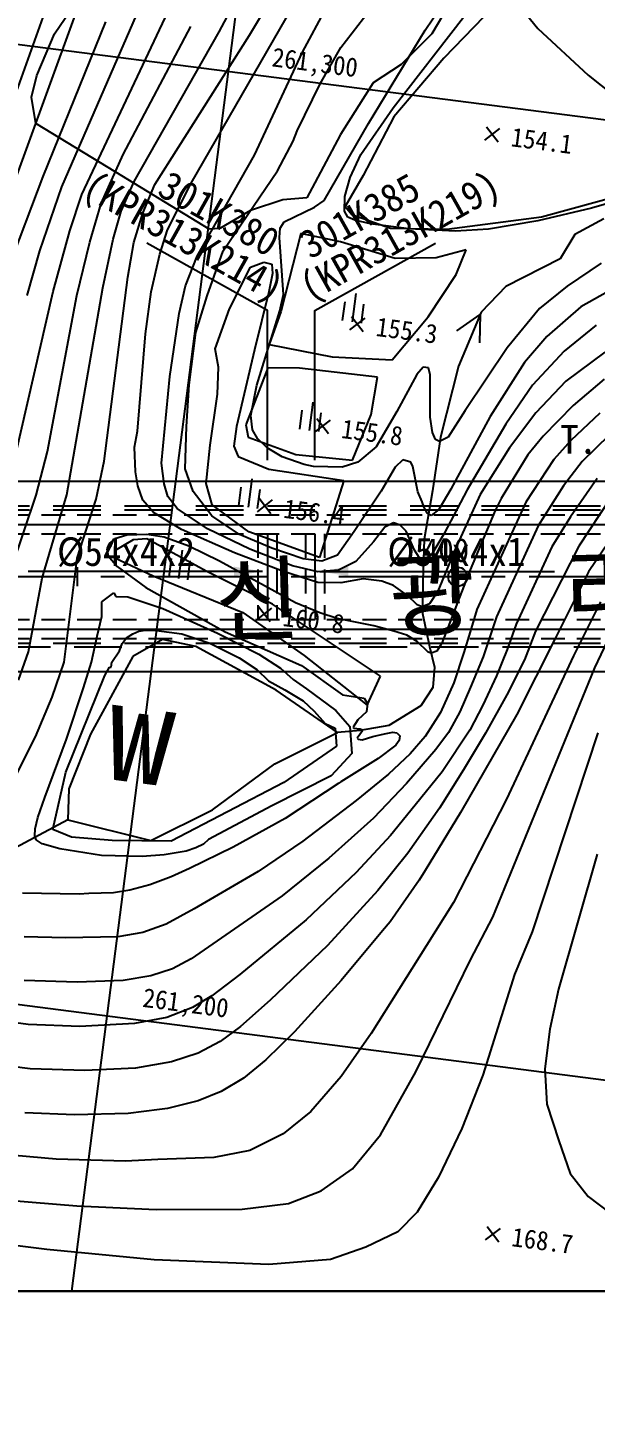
# Model space of a CAD drawing. Header units: millimetres. Extents: x 2406 to 3202, y 1103 to 1810.
# Drawn here: x 2544.9 to 2604.5, y 1387.7 to 1532.5 of the extents above; entities that cross this region are included whole.
import ezdxf
from ezdxf.enums import TextEntityAlignment as Align
from ezdxf.xclip import XClip

# ---------------------------------------------------------------- set-up
doc = ezdxf.new("R2010")
doc.units = ezdxf.units.MM
doc.header["$LTSCALE"] = 10
doc.header["$MEASUREMENT"] = 0
doc.header["$XCLIPFRAME"] = 2
for name, pattern in [('CENTER', [2, 1.25, -0.25, 0.25, -0.25]), ('DASHED', [0.75, 0.5, -0.25]), ('HIDDEN', [0.375, 0.25, -0.125])]:
    doc.linetypes.add(name, pattern=pattern)
doc.layers.add('TX-PAPR', color=2, linetype='Continuous', plot=False)
doc.layers.add('TZ-BASE', color=253, linetype='Continuous')
doc.layers.add('TZ-CABL', color=4, linetype='Continuous')
doc.styles.add('HANA', font='GulimChe.ttf')
doc.styles.get("Standard").update_dxf_attribs({"font": 'GulimChe.ttf'})
doc.linetypes.add('ZIGZAG', pattern='A,0.0001,-0.2,[131,ltypeshp.shx,S=0.2,R=0,X=-0.2,Y=0],-0.4,[131,ltypeshp.shx,S=0.2,R=180,X=0.2,Y=0],-0.2', length=0.8001)
doc.dimstyles.get("Standard").update_dxf_attribs({"dimtxt": 0.18, "dimasz": 0.18, "dimexe": 0.18, "dimexo": 0.0625, "dimgap": 0.09, "dimtad": 0, "dimtih": 1, "dimtoh": 1, "dimdec": 4, "dimzin": 0, "dimdsep": 46, "dimtxsty": 'Standard', "dimcen": 0.09, "dimadec": 0, "dimazin": 0, "dimtfac": 1, "dimtdec": 4, "dimtofl": 0, "dimtmove": 0, "dimatfit": 3, "dimfxl": 0, "dimtolj": 1, "dimtzin": 0, "dimarcsym": 0})

# ---------------------------------------------------------------- blocks, each defined once
blk = doc.blocks.new('JD-FHFJ6')
at = {"layer": 'TZ-BASE'}
for p, q in [((35.83, -258.81), (103.27, 266.02)), ((72, 41.32, 159), (87.98, 69.14, 159)), ((49.39, 30.42, 166), (62.2, 65.48, 166)), ((57.63, 57.02, 156.42), (64.12, 66.59, 156.42)), ((107.63, 63.87, 153.36), (98.54, 54.45, 153.36)), ((0, 62.83), (280, 26.85)), ((74.94, 57.21, 161), (78.33, 63.61, 161)), ((96.59, 57.4, 156), (100.4, 63.09, 156)), ((100.78, 62.9, 156.42), (97.28, 57.01, 156.42)), ((78.12, 56.86, 160), (81, 61.7, 160)), ((56.93, 60.22, 167), (47.57, 34.09, 167)), ((58.41, 40.93, 164), (66.96, 60.61, 164)), ((60.5, 40.14, 163), (70.15, 60.58, 163)), ((83.7, 55.09, 158), (86.18, 59.71, 158)), ((87.73, 55.58, 157), (91.29, 60.19, 157)), ((106.11, 60.4, 154), (108.43, 57.57, 154)), ((56.43, 42.03, 165), (63.01, 58.27, 165)), ((93.21, 49.25, 155), (100.61, 58.77, 155)), ((55.78, 52.62, 156.42), (57.63, 57.02, 156.42)), ((64.86, 44.33, 162), (71.97, 57.77, 162)), ((65.99, 41.51, 161), (74.94, 57.21, 161)), ((68.19, 41.17, 160), (78.12, 56.86, 160)), ((90.62, 47.6, 156), (96.59, 57.4, 156)), ((97.28, 57.01, 156.42), (94.05, 53.79, 156.42)), ((108.43, 57.57, 154), (113.72, 52.66, 154)), ((78.65, 44.27, 158), (83.7, 55.09, 158)), ((85.55, 51.77, 157), (87.73, 55.58, 157)), ((94.05, 53.79, 156.42), (91.13, 51.86, 156.42)), ((98.54, 54.45, 153.36), (93.28, 48.28, 153.36)), ((55.21, 50.36, 156.42), (55.78, 52.62, 156.42)), ((113.72, 52.66, 154), (119.98, 47.63, 154)), ((83.12, 46.83, 157), (85.55, 51.77, 157)), ((91.13, 51.86, 156.42), (87.69, 46.45, 156.42)), ((55.66, 47.6, 156.42), (55.21, 50.36, 156.42)), ((89.81, 44.32, 155), (93.21, 49.25, 155)), ((93.28, 48.28, 153.36), (90.07, 42.13, 153.36)), ((64.06, 42.48, 156.42), (55.66, 47.6, 156.42)), ((82.7, 45.72, 157), (83.12, 46.83, 157)), ((87.69, 46.45, 156.42), (84.98, 41.37, 156.42)), ((85.98, 39.51, 156), (90.62, 47.6, 156)), ((102.86, 45.84, 154.05), (104.44, 47.06, 154.05)), ((103.04, 47.24, 154.05), (104.26, 45.66, 154.05)), ((81.06, 42.61, 157), (82.7, 45.72, 157)), ((62.54, 39.19, 162), (64.86, 44.33, 162)), ((72.62, 33.67, 158), (78.65, 44.27, 158)), ((88.69, 41.91, 155), (89.81, 44.32, 155)), ((52.78, 32.31, 165), (56.43, 42.03, 165)), ((73.87, 36.49, 156.42), (64.06, 42.48, 156.42)), ((75.34, 34.21, 157), (81.06, 42.61, 157)), ((90.07, 42.13, 153.36), (88.17, 38.88, 153.36)), ((56.08, 34.21, 164), (58.41, 40.93, 164)), ((64.63, 38.4, 161), (65.99, 41.51, 161)), ((66.9, 38.17, 160), (68.19, 41.17, 160)), ((69.5, 36.42, 159), (72, 41.32, 159)), ((84.98, 41.37, 156.42), (84.15, 39.77, 156.42)), ((88.15, 39.94, 155), (88.69, 41.91, 155)), ((122.06, 41.01, 155), (114.05, 38.69, 155)), ((59.25, 36.31, 163), (60.5, 40.14, 163)), ((61.33, 35.14, 162), (62.54, 39.19, 162)), ((81.64, 39.58, 156.42), (78.22, 38.46, 156.42)), ((84.15, 39.77, 156.42), (81.64, 39.58, 156.42)), ((84.96, 38.79, 156), (85.98, 39.51, 156)), ((88.11, 38.39, 155), (88.15, 39.94, 155)), ((108.82, 37.78, 153.36), (117.64, 40.2, 153.36)), ((63.79, 35.43, 161), (64.63, 38.4, 161)), ((65.97, 35.1, 160), (66.9, 38.17, 160)), ((78.22, 38.46, 156.42), (74.99, 36.57, 156.42)), ((81.77, 37.26, 156), (84.96, 38.79, 156)), ((88.46, 37.77, 155), (88.11, 38.39, 155)), ((88.17, 38.88, 153.36), (88.89, 38.02, 153.36)), ((89.2, 37.43, 155), (88.46, 37.77, 155)), ((88.89, 38.02, 153.36), (92.95, 36.59, 153.36)), ((98.86, 36.5, 153.36), (108.82, 37.78, 153.36)), ((114.05, 38.69, 155), (108.43, 37.37, 155)), ((57.48, 29.96, 163), (59.25, 36.31, 163)), ((68.7, 33.88, 159), (69.5, 36.42, 159)), ((74.99, 36.57, 156.42), (73.87, 36.49, 156.42)), ((81.27, 35.62, 156), (81.36, 36.61, 156)), ((81.36, 36.61, 156), (81.77, 37.26, 156)), ((90.84, 37.05, 155), (89.2, 37.43, 155)), ((94.85, 36.53, 155), (90.84, 37.05, 155)), ((92.95, 36.59, 153.36), (98.86, 36.5, 153.36)), ((99.75, 36.27, 155), (94.85, 36.53, 155)), ((103.22, 36.5, 155), (99.75, 36.27, 155)), ((108.43, 37.37, 155), (103.22, 36.5, 155)), ((115.35, 37.57, 158.48), (112.3, 35.93, 158.48)), ((59.98, 29.54, 162), (61.33, 35.14, 162)), ((62.7, 30.35, 161), (63.79, 35.43, 161)), ((65.35, 31.45, 160), (65.97, 35.1, 160)), ((81.71, 29.63, 156), (81.27, 35.62, 156)), ((83.52, 36.04, 155.62), (81.42, 27.83, 155.62)), ((87.68, 35.16, 155.62), (83.52, 36.04, 155.62)), ((93.44, 33.42, 155.62), (87.68, 35.16, 155.62)), ((112.3, 35.93, 158.48), (110.76, 33.39, 158.48)), ((54.76, 29.54, 164), (56.08, 34.21, 164)), ((67.8, 29.91, 159), (68.7, 33.88, 159)), ((71.39, 30.53, 158), (72.62, 33.67, 158)), ((73.69, 29.51, 157), (75.34, 34.21, 157)), ((97.73, 33.48, 155.62), (93.44, 33.42, 155.62)), ((100.9, 34.31, 155.62), (97.73, 33.48, 155.62)), ((99.84, 31.74, 155.62), (100.9, 34.31, 155.62)), ((110.76, 33.39, 158.48), (105.05, 30.47, 158.48)), ((76.01, 28.13, 156.44), (78.23, 32.49, 156.44)), ((78.23, 32.49, 156.44), (79.62, 33.04, 156.44)), ((79.62, 33.04, 156.44), (80.46, 32.83, 156.44)), ((80.53, 31.85, 156.44), (80.14, 29.91, 156.44)), ((80.46, 32.83, 156.44), (80.53, 31.85, 156.44)), ((115.09, 32.92, 156), (111.49, 30.52, 156)), ((62.86, 12.14, 160), (65.35, 31.45, 160)), ((70.74, 27.65, 158), (71.39, 30.53, 158)), ((96.91, 27.28, 155.62), (99.84, 31.74, 155.62)), ((105.05, 30.47, 158.48), (102.46, 27.78, 158.48)), ((111.49, 30.52, 156), (108.61, 28.17, 156)), ((117.87, 31.13, 157), (112.92, 28.33, 157)), ((52.8, 9.53, 163), (57.48, 29.96, 163)), ((56.91, 13.15, 162), (59.98, 29.54, 162)), ((58.93, 8.6, 161), (62.7, 30.35, 161)), ((67.19, 25.51, 159), (67.8, 29.91, 159)), ((72.48, 25.65, 157), (73.69, 29.51, 157)), ((80.14, 29.91, 156.44), (78.66, 23.83, 156.44)), ((81.3, 27.91, 156), (81.71, 29.63, 156)), ((89.29, 29.74, 155.51), (88.9, 26.76, 155.51)), ((69.74, 21.02, 158), (70.74, 27.65, 158)), ((74.5, 23.92, 156.44), (76.01, 28.13, 156.44)), ((78.88, 20.11, 156), (81.3, 27.91, 156)), ((81.42, 27.83, 155.62), (80.19, 24.39, 155.62)), ((87.91, 26.89, 155.51), (88.17, 28.87, 155.51)), ((89.9, 26.63, 155.51), (90.15, 28.62, 155.51)), ((99.92, 25.81, 158.48), (102.37, 27.55, 158.48)), ((102.46, 27.78, 158.48), (100.07, 22.1, 158.48)), ((102.37, 27.55, 158.48), (102.3, 24.55, 158.48)), ((108.61, 28.17, 156), (105.21, 24.03, 156)), ((112.92, 28.33, 157), (109.37, 25.21, 157)), ((88.67, 25.93, 155.31), (90.26, 27.15, 155.31)), ((88.85, 27.33, 155.31), (90.08, 25.75, 155.31)), ((93.1, 22.79, 155.62), (96.91, 27.28, 155.62)), ((114.54, 26.41, 158), (111.18, 23.69, 158)), ((66.35, 15.27, 159), (67.19, 25.51, 159)), ((71.78, 20.16, 157), (72.48, 25.65, 157)), ((109.37, 25.21, 157), (107.02, 22.5, 157)), ((74.85, 22, 156.44), (74.5, 23.92, 156.44)), ((78.66, 23.83, 156.44), (76.76, 15.77, 156.44)), ((80.19, 24.39, 155.62), (86.8, 23.09, 155.62)), ((105.21, 24.03, 156), (100.78, 17.44, 156)), ((111.18, 23.69, 158), (107.86, 20.11, 158)), ((115.46, 23.57, 159), (111.35, 20.52, 159)), ((74.76, 19.17, 156.44), (74.85, 22, 156.44)), ((80.04, 21.92, 156.1), (77.73, 15.95, 156.1)), ((83.38, 21.91, 156.1), (80.04, 21.92, 156.1)), ((91.57, 20.94, 156.1), (83.38, 21.91, 156.1)), ((86.8, 23.09, 155.62), (93.1, 22.79, 155.62)), ((96.36, 22.01, 156), (95.69, 21.24, 156)), ((96.92, 21.94, 156), (96.36, 22.01, 156)), ((97.11, 21.2, 156), (96.92, 21.94, 156)), ((100.07, 22.1, 158.48), (98.19, 14.66, 158.48)), ((107.02, 22.5, 157), (103.42, 16.81, 157)), ((68.89, 11.94, 158), (69.74, 21.02, 158)), ((90.91, 17.03, 156.1), (91.57, 20.94, 156.1)), ((95.69, 21.24, 156), (93.61, 17.36, 156)), ((97.12, 16.76, 156), (97.11, 21.2, 156)), ((111.35, 20.52, 159), (108.2, 17.2, 159)), ((115.39, 20.75, 160), (112.14, 17.97, 160)), ((71.5, 15.76, 157), (71.78, 20.16, 157)), ((73.98, 13.82, 156.44), (74.76, 19.17, 156.44)), ((78.26, 16.92, 156), (78.88, 20.11, 156)), ((107.86, 20.11, 158), (105.04, 16.03, 158)), ((83.4, 15.49, 156.08), (83.66, 17.48, 156.08)), ((84.78, 18.34, 156.08), (84.39, 15.37, 156.08)), ((100.78, 17.44, 156), (98.99, 14.66, 156)), ((112.14, 17.97, 160), (108.98, 14.75, 160)), ((77.73, 15.95, 156.1), (77.97, 14.64, 156.1)), ((78.43, 15.43, 156), (78.26, 16.92, 156)), ((85.03, 15.21, 155.79), (86.62, 16.44, 155.79)), ((85.21, 16.62, 155.79), (86.44, 15.03, 155.79)), ((85.39, 15.24, 156.08), (85.64, 17.22, 156.08)), ((88.96, 12.25, 156.1), (90.91, 17.03, 156.1)), ((93.61, 17.36, 156), (91.42, 13.63, 156)), ((97.34, 15.16, 156), (97.12, 16.76, 156)), ((103.42, 16.81, 157), (99.29, 9.18, 157)), ((105.04, 16.03, 158), (101, 9.11, 158)), ((108.2, 17.2, 159), (105.44, 13.55, 159)), ((114.92, 17.18, 161), (111.9, 14.31, 161)), ((66.03, 13.61, 159), (66.35, 15.27, 159)), ((71.36, 11.34, 157), (71.5, 15.76, 157)), ((76.76, 15.77, 156.44), (76.47, 13.71, 156.44)), ((77.97, 14.64, 156.1), (82.99, 12.84, 156.1)), ((78.96, 14.5, 156), (78.43, 15.43, 156)), ((79.99, 13.54, 156), (78.96, 14.5, 156)), ((97.67, 14.4, 156), (97.34, 15.16, 156)), ((98.19, 14.66, 158.48), (97.36, 9.01, 158.48)), ((98.99, 14.66, 156), (98.08, 14.21, 156)), ((108.98, 14.75, 160), (107.35, 12.81, 160)), ((115.92, 14.86, 162), (113.06, 12.09, 162)), ((55.71, 8.57, 162), (56.91, 13.15, 162)), ((66.16, 11.01, 159), (66.03, 13.61, 159)), ((73.57, 9.8, 156.44), (73.98, 13.82, 156.44)), ((76.47, 13.71, 156.44), (76.93, 12.62, 156.44)), ((81.57, 12.6, 156), (79.99, 13.54, 156)), ((91.42, 13.63, 156), (89.49, 12.02, 156)), ((98.08, 14.21, 156), (97.67, 14.4, 156)), ((105.44, 13.55, 159), (102.37, 8.64, 159)), ((111.9, 14.31, 161), (110.11, 12.32, 161)), ((62.01, 8.15, 160), (62.86, 12.14, 160)), ((69.15, 9.76, 158), (68.89, 11.94, 158)), ((76.93, 12.62, 156.44), (80.17, 11.3, 156.44)), ((83.86, 11.8, 156), (81.57, 12.6, 156)), ((82.99, 12.84, 156.1), (88.96, 12.25, 156.1)), ((84.85, 11.59, 156), (83.86, 11.8, 156)), ((87.85, 11.51, 156), (84.85, 11.59, 156)), ((89.49, 12.02, 156), (87.85, 11.51, 156)), ((94.25, 12.26, 157), (93.43, 11.51, 157)), ((95.07, 12.02, 157), (94.25, 12.26, 157)), ((95.3, 11.56, 157), (95.07, 12.02, 157)), ((107.35, 12.81, 160), (104.56, 8.21, 160)), ((110.11, 12.32, 161), (107.14, 7.83, 161)), ((113.06, 12.09, 162), (111.1, 9.56, 162)), ((66.4, 9.54, 159), (66.16, 11.01, 159)), ((72.2, 8.94, 157), (71.36, 11.34, 157)), ((78.37, 10.28, 156.63), (77.99, 7.3, 156.63)), ((80.17, 11.3, 156.44), (88.04, 10.1, 156.44)), ((93.43, 11.51, 157), (91.96, 8.98, 157)), ((95.82, 8.91, 157), (95.3, 11.56, 157)), ((114.65, 10.3, 163), (111.84, 6.29, 163)), ((111.81, 10), (0, 10)), ((111.81, 10), (0, 10)), ((66.93, 8.05, 159), (66.4, 9.54, 159)), ((69.55, 8.42, 158), (69.15, 9.76, 158)), ((74.16, 6.4, 157), (72.2, 8.94, 157)), ((74.19, 7.56, 156.44), (73.57, 9.8, 156.44)), ((77, 7.43, 156.63), (77.26, 9.42, 156.63)), ((78.98, 7.18, 156.63), (79.24, 9.16, 156.63)), ((88.04, 10.1, 156.44), (85.46, 2.02, 156.44)), ((91.96, 8.98, 157), (89.13, 4.76, 157)), ((96.26, 7.86, 157), (95.82, 8.91, 157)), ((97.36, 9.01, 158.48), (96.46, 3.93, 158.48)), ((99.29, 9.18, 157), (98.02, 7.06, 157)), ((101, 9.11, 158), (98.56, 4.55, 158)), ((111.1, 9.56, 162), (108.44, 5.36, 162)), ((280, 10), (111.81, 10)), ((280, 10), (111.81, 10)), ((53.14, 0.97, 162), (55.71, 8.57, 162)), ((56.34, -0.14, 161), (58.93, 8.6, 161)), ((60.01, 1.96, 160), (62.01, 8.15, 160)), ((68.05, 6.76, 159), (66.93, 8.05, 159)), ((70.53, 7.15, 158), (69.55, 8.42, 158)), ((78.05, 4.72, 156.44), (74.19, 7.56, 156.44)), ((78.96, 6.83, 156.4), (80.54, 8.06, 156.4)), ((79.14, 8.24, 156.4), (80.36, 6.65, 156.4)), ((96.47, 7.26, 157), (96.26, 7.86, 157)), ((96.82, 6.64, 157), (96.47, 7.26, 157)), ((102.37, 8.64, 159), (99.78, 2.96, 159)), ((107.14, 7.83, 161), (102.02, -3.45, 161)), ((104.56, 8.21, 160), (103.93, 6.95, 160)), ((116.07, 8.24, 164), (112.71, 3.22, 164)), ((70.97, 4.95, 159), (68.05, 6.76, 159)), ((73.7, 5.03, 158), (70.53, 7.15, 158)), ((77.06, 4.45, 157), (74.16, 6.4, 157)), ((97.22, 6.44, 157), (96.82, 6.64, 157)), ((98.02, 7.06, 157), (97.22, 6.44, 157)), ((103.93, 6.95, 160), (101.3, 0.74, 160)), ((111.84, 6.29, 163), (109.89, 3.14, 163)), ((118.2, 7.12, 165), (113.75, 0.5, 165)), ((65.24, 4.35, 160), (63.98, 3.98, 160)), ((67.34, 4.45, 160), (65.24, 4.35, 160)), ((69.14, 4.14, 160), (67.34, 4.45, 160)), ((76.53, 2.52, 159), (70.97, 4.95, 159)), ((78.15, 2.88, 158), (73.7, 5.03, 158)), ((80.46, 3.01, 157), (77.06, 4.45, 157)), ((85.46, 2.02, 156.44), (78.05, 4.72, 156.44)), ((89.13, 4.76, 157), (87.38, 2.27, 157)), ((92.34, 5.21, 158), (91.14, 3.65, 158)), ((93.26, 5.66, 158), (92.34, 5.21, 158)), ((93.94, 5.43, 158), (93.26, 5.66, 158)), ((94.57, 4.78, 158), (93.94, 5.43, 158)), ((95.47, 2.8, 158), (94.57, 4.78, 158)), ((98.56, 4.55, 158), (97.26, 2.29, 158)), ((108.44, 5.36, 162), (104.08, -4.21, 162)), ((63.36, 3.5, 160), (63.13, 2.93, 160)), ((63.13, 2.93, 160), (63.27, 2.19, 160)), ((63.98, 3.98, 160), (63.36, 3.5, 160)), ((65.91, 3.89, 161.1), (63.99, 2.75, 161.1)), ((67.34, 3.97, 161.1), (65.91, 3.89, 161.1)), ((73.63, 0.56, 161.1), (67.34, 3.97, 161.1)), ((71.75, 3.21, 160), (69.14, 4.14, 160)), ((74.96, 1.65, 160), (71.75, 3.21, 160)), ((83.75, 1.88, 157), (80.46, 3.01, 157)), ((91.14, 3.65, 158), (89.3, 1.59, 158)), ((96.46, 3.93, 158.48), (96.35, -0.41, 158.48)), ((99.78, 2.96, 159), (97.92, -1.52, 159)), ((109.89, 3.14, 163), (106.13, -4.97, 163)), ((112.71, 3.22, 164), (108.18, -5.73, 164)), ((58.66, -8.96, 160), (60.01, 1.96, 160)), ((63.27, 2.19, 160), (64.22, 1.07, 160)), ((63.99, 2.75, 161.1), (63.98, 1.97, 161.1)), ((63.98, 1.97, 161.1), (68.01, 0.1, 161.1)), ((69.67, -0.06, 156.63), (69.92, 1.93, 156.63)), ((71.04, 2.79, 156.63), (70.66, -0.19, 156.63)), ((71.65, -0.31, 156.63), (71.9, 1.67, 156.63)), ((82.96, -2.73, 160), (74.96, 1.65, 160)), ((81.58, 0.58, 159), (76.53, 2.52, 159)), ((82.65, 1.16, 158), (78.15, 2.88, 158)), ((85.72, 1.62, 157), (83.75, 1.88, 157)), ((87.38, 2.27, 157), (85.72, 1.62, 157)), ((89.3, 1.59, 158), (87.46, 0.68, 158)), ((95.94, 2.03, 158), (95.47, 2.8, 158)), ((96.48, 1.81, 158), (95.94, 2.03, 158)), ((97.26, 2.29, 158), (96.48, 1.81, 158)), ((60, 1), (60, -1)), ((64.22, 1.07, 160), (67.23, -1.12, 160)), ((68.01, 0.1, 161.1), (77.41, -3.75, 161.1)), ((80.55, -2.89, 161.1), (73.63, 0.56, 161.1)), ((80, 1), (80, -1)), ((85.29, -0.61, 159), (81.58, 0.58, 159)), ((85.29, 0.53, 158), (82.65, 1.16, 158)), ((87.46, 0.68, 158), (85.29, 0.53, 158)), ((101.3, 0.74, 160), (99.97, -2.69, 160)), ((100, 1), (100, -1)), ((113.75, 0.5, 165), (110.23, -6.49, 165)), ((54.9, -7.89, 161), (56.34, -0.14, 161)), ((67.23, -1.12, 160), (75.55, -5.77, 160)), ((87.72, -0.64, 159), (85.29, -0.61, 159)), ((90.06, -0.22, 159), (87.72, -0.64, 159)), ((92.04, -0.48, 159), (90.06, -0.22, 159)), ((93.27, -0.92, 159), (92.04, -0.48, 159)), ((94.71, -1.97, 159), (93.27, -0.92, 159)), ((96.35, -0.41, 158.48), (96.31, -3.86, 158.48)), ((62.61, -2.64, 159), (63.85, -1.68, 159)), ((62.62, -4.18, 159), (62.61, -2.64, 159)), ((63.85, -1.68, 159), (64.07, -2.06, 159)), ((64.07, -2.06, 159), (65.33, -2.11, 159)), ((65.33, -2.11, 159), (69.03, -3.35, 159)), ((91.87, -10.44, 161.1), (80.55, -2.89, 161.1)), ((85.5, -3.78, 160), (82.96, -2.73, 160)), ((95.73, -2.96, 159), (94.71, -1.97, 159)), ((97.03, -2.84, 159), (96.27, -3.17, 159)), ((97.92, -1.52, 159), (97.03, -2.84, 159)), ((99.97, -2.69, 160), (99.4, -4.16, 160)), ((115.02, -2.62, 166), (112.18, -8.29, 166)), ((62.11, -6.25, 159), (62.62, -4.18, 159)), ((69.03, -3.35, 159), (74.77, -5.91, 159)), ((77.41, -3.75, 161.1), (83.86, -8.26, 161.1)), ((78.88, -4.52, 160.82), (80.46, -3.3, 160.82)), ((79.06, -3.12, 160.82), (80.28, -4.7, 160.82)), ((87.32, -4.37, 160), (85.5, -3.78, 160)), ((96.27, -3.17, 159), (95.73, -2.96, 159)), ((96.31, -3.86, 158.48), (97.05, -7.32, 158.48)), ((99.4, -4.16, 160), (98.33, -6.98, 160)), ((102.02, -3.45, 161), (101.3, -5.8, 161)), ((104.08, -4.21, 162), (102.67, -8.41, 162)), ((65.86, -6, 158), (66.51, -5.72, 158)), ((66.51, -5.72, 158), (67.19, -5.62, 158)), ((67.19, -5.62, 158), (68.3, -5.63, 158)), ((68.3, -5.63, 158), (68.34, -5.63, 158)), ((68.34, -5.63, 158), (71.02, -6.01, 158)), ((75.55, -5.77, 160), (83.6, -9.33, 160)), ((91.17, -5.14, 160), (87.32, -4.37, 160)), ((93.28, -5.7, 160), (91.17, -5.14, 160)), ((94.64, -6.15, 160), (93.28, -5.7, 160)), ((106.13, -4.97, 163), (105.21, -7.64, 163)), ((108.18, -5.73, 164), (107.03, -8.73, 164)), ((114.41, -9.55, 167), (116.41, -5.37, 167)), ((61.51, -8.98, 159), (62.11, -6.25, 159)), ((64.48, -7.78, 158), (64.76, -7.02, 158)), ((64.76, -7.02, 158), (65.2, -6.41, 158)), ((65.2, -6.41, 158), (65.86, -6, 158)), ((68.97, -6.58, 158.48), (65.87, -8.39, 158.48)), ((72.5, -7.33, 158.48), (68.97, -6.58, 158.48)), ((71.02, -6.01, 158), (73.94, -6.98, 158)), ((73.94, -6.98, 158), (77.03, -8.53, 158)), ((74.77, -5.91, 159), (79.09, -8.13, 159)), ((95.75, -6.79, 160), (94.64, -6.15, 160)), ((96.88, -7.92, 160), (95.75, -6.79, 160)), ((98.33, -6.98, 160), (97.8, -7.83, 160)), ((101.3, -5.8, 161), (100.65, -7.97, 161)), ((110.23, -6.49, 165), (106.21, -14.45, 165)), ((53.84, -10.87, 161), (54.9, -7.89, 161)), ((65.87, -8.39, 158.48), (61.41, -16.54, 158.48)), ((63.67, -8.96, 158), (64.48, -7.78, 158)), ((80.93, -11.9, 158.48), (72.5, -7.33, 158.48)), ((77.03, -8.53, 158), (78.88, -9.74, 158)), ((79.09, -8.13, 159), (81.39, -9.59, 159)), ((83.86, -8.26, 161.1), (90.5, -13.48, 161.1)), ((97.21, -8.03, 160), (96.88, -7.92, 160)), ((97.05, -7.32, 158.48), (97.56, -9.49, 158.48)), ((97.8, -7.83, 160), (97.21, -8.03, 160)), ((100.65, -7.97, 161), (99.58, -11.13, 161)), ((102.67, -8.41, 162), (101.35, -11.6, 162)), ((105.21, -7.64, 163), (104.06, -10.42, 163)), ((112.18, -8.29, 166), (105.14, -23.35, 166)), ((111.81, -10), (0, -10)), ((111.81, -10), (0, -10)), ((57.38, -12.65, 160), (58.66, -8.96, 160)), ((60.68, -11.68, 159), (61.51, -8.98, 159)), ((62.93, -10.36, 158), (63.41, -9.49, 158)), ((63.41, -9.49, 158), (63.6, -9.51, 158)), ((63.6, -9.51, 158), (63.67, -8.96, 158)), ((78.88, -9.74, 158), (80.12, -10.93, 158)), ((81.39, -9.59, 159), (82.7, -10.8, 159)), ((83.6, -9.33, 160), (87.91, -12.4, 160)), ((97.56, -9.49, 158.48), (97.38, -11.62, 158.48)), ((103.69, -35.75, 167), (114.41, -9.55, 167)), ((107.03, -8.73, 164), (105.15, -12.39, 164)), ((280, -10), (111.81, -10)), ((280, -10), (111.81, -10)), ((58.81, -20.52, 158), (62.93, -10.36, 158)), ((80.12, -10.93, 158), (81.85, -11.86, 158)), ((82.7, -10.8, 159), (84.11, -11.77, 159)), ((90.5, -13.48, 161.1), (91.87, -10.44, 161.1)), ((99.58, -11.13, 161), (98.2, -14.25, 161)), ((104.06, -10.42, 163), (102.63, -13.47, 163)), ((55.63, -16.82, 160), (57.38, -12.65, 160)), ((58.89, -17.07, 159), (60.68, -11.68, 159)), ((87.38, -16.35, 158.48), (80.93, -11.9, 158.48)), ((81.85, -11.86, 158), (83.76, -13.04, 158)), ((84.11, -11.77, 159), (87.19, -14.04, 159)), ((87.91, -12.4, 160), (90.17, -12.74, 160)), ((90.17, -12.74, 160), (90.52, -13.32, 160)), ((97.38, -11.62, 158.48), (96.13, -13.56, 158.48)), ((101.35, -11.6, 162), (100.22, -14.2, 162)), ((105.15, -12.39, 164), (102.92, -16.44, 164)), ((83.76, -13.04, 158), (84.93, -14.13, 158)), ((84.93, -14.13, 158), (86.08, -15.4, 158)), ((87.19, -14.04, 159), (88.66, -15.73, 159)), ((90.41, -14.17, 160), (89.52, -15.03, 160)), ((90.52, -13.32, 160), (90.41, -14.17, 160)), ((96.13, -13.56, 158.48), (92.75, -15.63, 158.48)), ((98.2, -14.25, 161), (96.59, -16.79, 161)), ((100.22, -14.2, 162), (99.03, -16.37, 162)), ((106.21, -14.45, 165), (100.29, -24.75, 165)), ((102.63, -13.47, 163), (101.26, -16.1, 163)), ((86.08, -15.4, 158), (87.14, -15.91, 158)), ((87.14, -15.91, 158), (87.27, -17.8, 158)), ((88.66, -15.73, 159), (88.86, -18.57, 159)), ((89.52, -15.03, 160), (89.02, -15.8, 160)), ((89.02, -15.8, 160), (89.08, -15.89, 160)), ((89.08, -15.89, 160), (89.76, -15.98, 160)), ((92.75, -15.63, 158.48), (89.75, -16.16, 158.48)), ((49.95, -28.09, 160), (55.63, -16.82, 160)), ((56.63, -23.19, 159), (58.89, -17.07, 159)), ((61.41, -16.54, 158.48), (59.13, -22.27, 158.48)), ((80.78, -19.65, 158.48), (87.38, -16.35, 158.48)), ((89.75, -16.16, 158.48), (87.38, -16.35, 158.48)), ((89.98, -16.18, 160), (89.44, -16.96, 160)), ((89.44, -16.96, 160), (89.54, -17.04, 160)), ((89.54, -17.04, 160), (89.96, -17.11, 160)), ((89.76, -15.98, 160), (89.91, -16.05, 160)), ((89.91, -16.05, 160), (89.98, -16.18, 160)), ((89.96, -17.11, 160), (91.09, -16.76, 160)), ((91.09, -16.76, 160), (92.32, -16.49, 160)), ((92.32, -16.49, 160), (93.19, -16.32, 160)), ((93.19, -16.32, 160), (93.6, -16.38, 160)), ((93.85, -17.18, 160), (93.5, -17.7, 160)), ((93.6, -16.38, 160), (93.92, -16.7, 160)), ((93.92, -16.7, 160), (93.85, -17.18, 160)), ((96.59, -16.79, 161), (95.01, -18.6, 161)), ((99.03, -16.37, 162), (97.7, -18.15, 162)), ((101.26, -16.1, 163), (98.37, -20.49, 163)), ((102.92, -16.44, 164), (100.6, -20.29, 164)), ((114.71, -16.39, 168), (107.84, -37.3, 168)), ((87.27, -17.8, 158), (81.73, -21.59, 158)), ((88.86, -18.57, 159), (86.69, -20.91, 159)), ((93.5, -17.7, 160), (91.64, -19.08, 160)), ((95.01, -18.6, 161), (92.72, -20.74, 161)), ((97.7, -18.15, 162), (94.61, -21.72, 162)), ((74.23, -24.48, 158.48), (80.78, -19.65, 158.48)), ((91.64, -19.08, 160), (87.73, -21.54, 160)), ((57.47, -26.53, 158), (58.81, -20.52, 158)), ((81.73, -21.59, 158), (69.88, -27.75, 158)), ((86.69, -20.91, 159), (80.47, -24.05, 159)), ((87.5, -21.68, 160), (81.88, -25.37, 160)), ((87.73, -21.54, 160), (87.5, -21.68, 160)), ((92.72, -20.74, 161), (89.32, -23.51, 161)), ((98.37, -20.49, 163), (95.54, -23.97, 163)), ((100.6, -20.29, 164), (98.07, -24.3, 164)), ((59.13, -22.27, 158.48), (59.04, -25.52, 158.48)), ((94.61, -21.72, 162), (91.14, -25.34, 162)), ((55.88, -25.28, 159), (56.63, -23.19, 159)), ((67.76, -27.68, 158.48), (74.23, -24.48, 158.48)), ((80.47, -24.05, 159), (73.82, -27.58, 159)), ((89.32, -23.51, 161), (83.73, -27.76, 161)), ((95.54, -23.97, 163), (92.95, -27.17, 163)), ((98.07, -24.3, 164), (94.77, -29.01, 164)), ((105.14, -23.35, 166), (99.55, -34.21, 166)), ((59.04, -25.52, 166.91), (48.26, -31.26, 166.91)), ((55.6, -26.47, 159), (55.88, -25.28, 159)), ((59.04, -25.52, 158.48), (67.76, -27.68, 158.48)), ((81.88, -25.37, 160), (76.41, -28.4, 160)), ((91.14, -25.34, 162), (86.45, -29.56, 162)), ((100.29, -24.75, 165), (96.59, -30.84, 165)), ((55.57, -27.2, 159), (55.6, -26.47, 159)), ((55.7, -27.64, 159), (55.57, -27.2, 159)), ((59.43, -27.34, 158), (57.47, -26.53, 158)), ((63.7, -27.7, 158), (59.43, -27.34, 158)), ((92.95, -27.17, 163), (89.33, -31.04, 163)), ((56.32, -28.03, 159), (55.7, -27.64, 159)), ((58.2, -28.57, 159), (56.32, -28.03, 159)), ((62.57, -29.26, 159), (58.2, -28.57, 159)), ((69.88, -27.75, 158), (63.7, -27.7, 158)), ((71.48, -28.82, 159), (69.17, -29.19, 159)), ((72.5, -28.46, 159), (71.48, -28.82, 159)), ((76.41, -28.4, 160), (71.83, -30.63, 160)), ((73.28, -28.07, 159), (72.5, -28.46, 159)), ((73.82, -27.58, 159), (73.28, -28.07, 159)), ((83.73, -27.76, 161), (79.03, -30.94, 161)), ((66.83, -29.38, 159), (62.57, -29.26, 159)), ((69.17, -29.19, 159), (66.83, -29.38, 159)), ((86.45, -29.56, 162), (81.56, -33.5, 162)), ((94.77, -29.01, 164), (91.62, -32.95, 164)), ((114.64, -29.13, 169), (110.59, -43.3, 169)), ((69.88, -31.5, 160), (67.66, -32.35, 160)), ((71.83, -30.63, 160), (69.88, -31.5, 160)), ((79.03, -30.94, 161), (72.3, -34.87, 161)), ((89.33, -31.04, 163), (84.07, -36.01, 163)), ((96.59, -30.84, 165), (95.96, -31.87, 165)), ((60.23, -33.32, 160), (54.26, -33.23, 160)), ((61.24, -33.27, 160), (60.23, -33.32, 160)), ((63.82, -33.19, 160), (61.24, -33.27, 160)), ((65.54, -32.92, 160), (63.82, -33.19, 160)), ((67.66, -32.35, 160), (65.54, -32.92, 160)), ((91.62, -32.95, 164), (86.31, -38.72, 164)), ((95.96, -31.87, 165), (92.89, -36.25, 165)), ((81.56, -33.5, 162), (72.01, -40.12, 162)), ((99.55, -34.21, 166), (96.73, -38.71, 166)), ((72.3, -34.87, 161), (69.38, -36.47, 161)), ((84.07, -36.01, 163), (77.1, -41.75, 163)), ((101.35, -40.24, 167), (103.69, -35.75, 167)), ((66.91, -37.35, 161), (64.28, -37.8, 161)), ((69.38, -36.47, 161), (66.91, -37.35, 161)), ((92.11, -37.18, 165), (87.74, -42.4, 165)), ((92.89, -36.25, 165), (92.11, -37.18, 165)), ((107.84, -37.3, 168), (105.97, -41.77, 168)), ((0, -37.99), (280, -73.97)), ((58.79, -37.93, 161), (54.46, -37.81, 161)), ((64.28, -37.8, 161), (58.79, -37.93, 161)), ((86.31, -38.72, 164), (80.3, -44.47, 164)), ((96.73, -38.71, 166), (90.92, -47.96, 166)), ((72.01, -40.12, 162), (70.04, -41.16, 162)), ((95.59, -51.97, 167), (101.35, -40.24, 167)), ((67.74, -41.92, 162), (64.85, -42.4, 162)), ((70.04, -41.16, 162), (67.74, -41.92, 162)), ((77.1, -41.75, 163), (74.18, -44, 163)), ((105.97, -41.77, 168), (102.65, -52.34, 168)), ((60, -42.58, 162), (54.43, -42.4, 162)), ((64.85, -42.4, 162), (60, -42.58, 162)), ((87.74, -42.4, 165), (82.84, -47.77, 165)), ((110.59, -43.3, 169), (109.68, -47.51, 169)), ((54.85, -47.03, 163), (32.75, -44.03, 163)), ((74.18, -44, 163), (72.14, -45.24, 163)), ((80.3, -44.47, 164), (77.17, -47.23, 164)), ((69.44, -46.27, 163), (66.04, -46.92, 163)), ((72.14, -45.24, 163), (69.44, -46.27, 163)), ((60.3, -47.22, 163), (54.85, -47.03, 163)), ((66.04, -46.92, 163), (60.3, -47.22, 163)), ((77.17, -47.23, 164), (75.04, -48.81, 164)), ((82.84, -47.77, 165), (79.85, -50.73, 165)), ((109.68, -47.51, 169), (109.15, -51.67, 169)), ((55.07, -51.66, 164), (28.27, -48.29, 164)), ((75.04, -48.81, 164), (72.72, -50.02, 164)), ((90.92, -47.96, 166), (87.75, -52.47, 166)), ((72.72, -50.02, 164), (69.93, -50.94, 164)), ((60.83, -51.84, 164), (55.07, -51.66, 164)), ((66.16, -51.59, 164), (60.83, -51.84, 164)), ((69.93, -50.94, 164), (66.16, -51.59, 164)), ((79.85, -50.73, 165), (77.49, -52.65, 165)), ((91.88, -58.59, 167), (95.59, -51.97, 167)), ((109.15, -51.67, 169), (109.35, -55.38, 169)), ((77.49, -52.65, 165), (75.13, -54.04, 165)), ((87.75, -52.47, 166), (84.55, -56.15, 166)), ((102.65, -52.34, 168), (100.43, -57.92, 168)), ((75.13, -54.04, 165), (72.74, -55.03, 165)), ((59.72, -56.51, 165), (54.52, -56.28, 165)), ((65.39, -56.37, 165), (59.72, -56.51, 165)), ((68.68, -55.94, 165), (65.39, -56.37, 165)), ((69.52, -55.83, 165), (68.68, -55.94, 165)), ((72.74, -55.03, 165), (69.52, -55.83, 165)), ((84.55, -56.15, 166), (81.65, -58.51, 166)), ((109.35, -55.38, 169), (110.63, -59.23, 169)), ((81.65, -58.51, 166), (78.15, -60.24, 166)), ((88.96, -62.17, 167), (91.88, -58.59, 167)), ((100.43, -57.92, 168), (97.99, -63.06, 168)), ((110.63, -59.23, 169), (111.83, -62.66, 169)), ((57.82, -61.14, 166), (51.85, -60.64, 166)), ((78.15, -60.24, 166), (74.37, -60.98, 166)), ((65.08, -61.37, 166), (57.82, -61.14, 166)), ((68.49, -61.2, 166), (65.08, -61.37, 166)), ((74.37, -60.98, 166), (68.49, -61.2, 166)), ((85.66, -64.48, 167), (88.96, -62.17, 167)), ((97.99, -63.06, 168), (95.75, -66.73, 168)), ((111.83, -62.66, 169), (113.7, -65.08, 169)), ((82.22, -65.81, 167), (85.66, -64.48, 167)), ((113.7, -65.08, 169), (117.19, -67.71, 169)), ((52.72, -65.45, 167), (59.97, -66.07, 167)), ((59.97, -66.07, 167), (68.3, -66.45, 167)), ((68.3, -66.45, 167), (77.36, -66.41, 167)), ((77.36, -66.41, 167), (82.22, -65.81, 167)), ((95.75, -66.73, 168), (93.71, -68.79, 168)), ((93.71, -68.79, 168), (90.36, -70.4, 168)), ((102.92, -69.64, 168.67), (104.5, -68.42, 168.67)), ((103.1, -68.24, 168.67), (104.32, -69.82, 168.67)), ((56.82, -70.65, 168), (48.04, -69.51, 168)), ((68.12, -71.71, 168), (56.82, -70.65, 168)), ((90.36, -70.4, 168), (86.65, -71.7, 168)), ((80.16, -72.23, 168), (68.12, -71.71, 168)), ((86.65, -71.7, 168), (80.16, -72.23, 168))]:
    blk.add_line(p, q, dxfattribs=at)
at = {"layer": 'TZ-BASE', "linetype": 'DASHED'}
for p, q in [((280, 7.4), (0, 7.4)), ((280, 7), (0, 7)), ((280, -7), (0, -7)), ((447.2, -7.4), (0, -7.4))]:
    blk.add_line(p, q, dxfattribs=at)
at = {"layer": 'TZ-BASE', "linetype": 'CENTER', "flags": 128}
blk.add_lwpolyline([(700, 0), (280, 0), (0, 0)], dxfattribs=at)
at = {"layer": 'TZ-BASE'}
blk.add_circle((100, 0), 1, dxfattribs=at)
at = {"layer": 'TZ-BASE', "style": 'HANA'}
for s, height, rotation, p in [('261,300', 2, 352.6776, (80.39, 53.6)), ('154.1', 2, 352.6776, (105.51, 45.21, 154.05)), ('155.3', 2, 352.6776, (91.32, 25.29, 155.31)), ('155.8', 2, 352.6776, (87.68, 14.58, 155.79)), ('T. 대곡2 L=760.0M', 3, 359.902, (110.77, 12.93)), ('156.4', 2, 352.6776, (81.61, 6.2, 156.4)), ('신  광  리', 7.2, 1.5901, (74.56, -6.08)), ('160.8', 2, 352.6776, (81.53, -5.16, 160.82)), ('w', 10.55, 352.6776, (62.7, -21.18, 145)), ('261,200', 2, 352.6776, (66.81, -45.15)), ('168.7', 2, 352.6776, (105.57, -70.28, 168.67))]:
    blk.add_text(s, height=height, rotation=rotation, dxfattribs=at).set_placement(p)
blk.add_text('400', height=2.5, dxfattribs=at).set_placement((96.35, 1.54))

msp = doc.modelspace()

# ---------------------------------------------------------------- linework, layer by layer
at = {"layer": 'TX-PAPR'}
msp.add_lwpolyline([(2490.05, 1549.8), (3190.05, 1549.8), (3190.05, 1399.8), (2490.05, 1399.8), (2490.05, 1549.8)], dxfattribs=at)
at = {"layer": 'TZ-BASE', "flags": 128}
for points in [[(2570.05, 1487.05), (2570.05, 1502.75), (2557.39, 1509.84)], [(2575.05, 1487.05), (2575.05, 1502.75), (2587.71, 1509.84)]]:
    msp.add_lwpolyline(points, dxfattribs=at)
at = {"layer": 'TZ-CABL', "linetype": 'HIDDEN'}
for points in [[(2490.05, 1481.3), (2963.21, 1481.3)], [(2490.05, 1479.3), (2963.21, 1479.3)], [(2569.05, 1479.3), (2569.06, 1470.3)], [(2571.05, 1479.3), (2571.06, 1470.3)], [(2574.05, 1479.3), (2574.06, 1470.3)], [(2576.05, 1479.3), (2576.06, 1470.3)]]:
    msp.add_lwpolyline(points, dxfattribs=at)
at = {"layer": 'TZ-CABL', "linetype": 'ZIGZAG', "ltscale": 0.5}
for points in [[(2490.05, 1480.3), (2962.95, 1480.3)], [(2570.05, 1479.3), (2570.06, 1470.3)], [(2575.05, 1479.3), (2575.06, 1470.3)]]:
    msp.add_lwpolyline(points, dxfattribs=at)
at = {"layer": 'TZ-CABL', "linetype": 'HIDDEN', "elevation": 250.34}
for points in [[(2490.06, 1470.3), (2963.22, 1470.3)], [(2490.06, 1468.3), (2963.22, 1468.3)]]:
    msp.add_lwpolyline(points, dxfattribs=at)
at = {"layer": 'TZ-CABL', "linetype": 'ZIGZAG', "ltscale": 0.5, "elevation": 250.34}
msp.add_lwpolyline([(2490.06, 1469.3), (2962.96, 1469.3)], dxfattribs=at)

# ---------------------------------------------------------------- block references
at = {"layer": 'TZ-BASE'}
ref = msp.add_blockref('JD-FHFJ6', (2490.05, 1474.8), dxfattribs=at)
XClip(ref).set_block_clipping_path([(-0.0000000004, -75), (700.0000000006, 75.0000000039)])

# ---------------------------------------------------------------- texts
for s, rotation, p in [('(KPR313K214)', 330.7613, (2550.39, 1514.9)), ('301K380', 330.7613, (2558.33, 1514.94)), ('301K385', 29.2387, (2574.54, 1508.09)), ('(KPR313K219)', 29.2387, (2574.54, 1503.61))]:
    msp.add_text(s, height=3, rotation=rotation, dxfattribs=at).set_placement(p)
for s, rotation, p in [('Ø54x4x2', 359.9482, (2555.2, 1477.43)), ('Ø54x4x1', 0.0518, (2589.9, 1477.43))]:
    msp.add_text(s, height=3, rotation=rotation, dxfattribs=at).set_placement(p, align=Align.MIDDLE)

# ---------------------------------------------------------------- leaders
for points in [[(2569.55, 1475.36), (2544.9, 1475.36)], [(2575.55, 1475.36), (2600.21, 1475.36)]]:
    msp.add_leader(points, dimstyle='Standard', override={"dimtxt": 3, "dimasz": 3, "dimexe": 2, "dimexo": 3, "dimgap": 1, "dimtad": 0, "dimtih": 0, "dimcen": 1, "dimaunit": 1, "dimadec": 8, "dimtix": 1, "dimtofl": 1, "dimtmove": 2, "dimtvp": 2}, dxfattribs=at)

doc.saveas('drawing.dxf')
